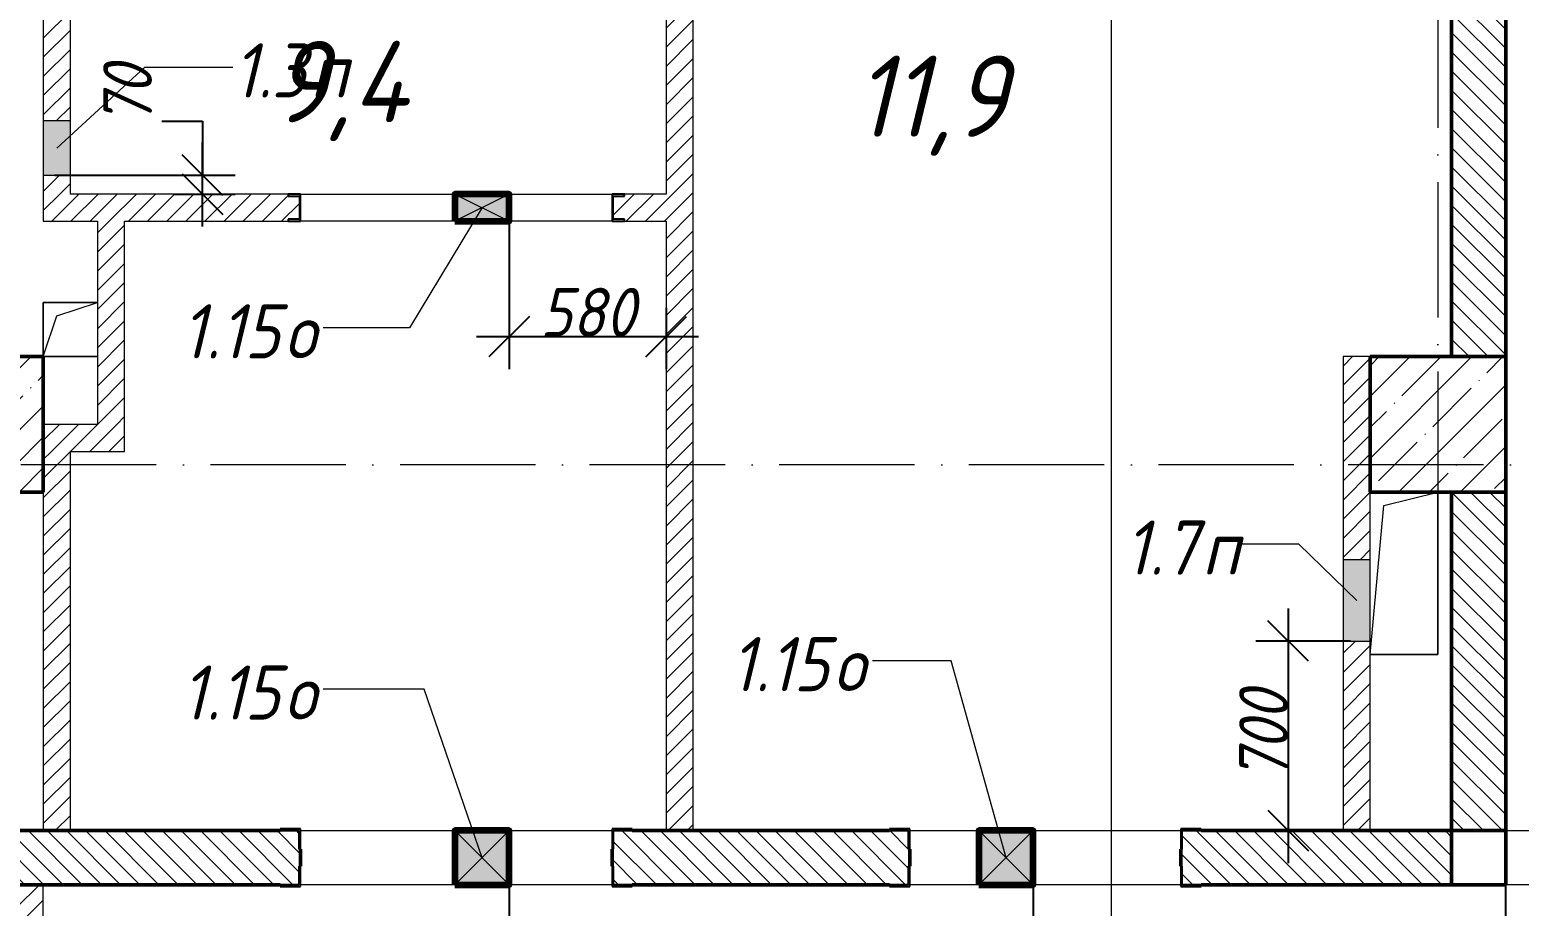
# Model space of a CAD drawing. Header units: millimetres. Extents: x -356862 to 418287, y 0 to 839748.
# Drawn here: x -98565 to -93065, y 469818 to 473054 of the extents above; entities that cross this region are included whole.
import ezdxf

# ---------------------------------------------------------------- set-up
doc = ezdxf.new("R2010")
doc.units = ezdxf.units.MM
doc.linetypes.add('50_200_ШТРИХ_1Т_ш5_п1_п1_', pattern=[700, 500, -100, 0, -100])
for name, color, linetype, lineweight in [('9.7) Заделка 956 шт', 6, 'Continuous', 158), ('A-____-____-DIMS', 7, 'Continuous', 9), ('A-DETL-GENF-OTLN', 7, 'Continuous', 9), ('A-FLOR-____-OTLN', 7, 'Continuous', 9), ('A-GENM-____-MCUT', 7, 'Continuous', 25), ('A-GENM-____-OTLN', 7, 'Continuous', 9), ('A-GENM-____-OTLN-1', 7, 'Continuous', 25), ('A-GLAZ-____-IDEN', 7, 'Continuous', 9), ('A-GLAZ-____-OTLN', 7, 'Continuous', 9), ('A-WALL-____-MCUT-2', 7, 'Continuous', 50), ('A-WALL-____-PATT-1', 7, 'Continuous', 9), ('A-WALL-FNSH-MCUT-1', 7, 'Continuous', 9), ('I-WALL-____-OTLN', 7, 'Continuous', 9), ('S-COLS-____-MCUT', 7, 'Continuous', 50), ('S-COLS-____-OTLN', 7, 'Continuous', 9), ('S-GRID-____-OTLN-1', 7, '50_200_ШТРИХ_1Т_ш5_п1_п1_', 9)]:
    doc.layers.add(name, color=color, linetype=linetype, lineweight=lineweight)
doc.layers.add('A-AREA-IDEN-1', color=7, linetype='Continuous', lineweight=9, true_color=0x000000)
doc.layers.add('G-____-____-SYMB-1', color=9, linetype='Continuous', lineweight=9, true_color=0x808080)
doc.styles.add('ISOCPEUR_I', font='isocpeui.ttf', dxfattribs={"width": 0.9, "height": 2.5})
doc.styles.add('ISOCPEUR_I_10', font='isocpeui.ttf', dxfattribs={"width": 0.9, "height": 180})
doc.styles.add('ISOCPEUR_I_9', font='isocpeui.ttf', dxfattribs={"width": 0.9, "height": 250})
doc.dimstyles.new('ISO-1_8_0_9К_СРЕДНИЙ_Кладочные_3', dxfattribs={"dimscale": 304.8, "dimtxt": 179.276612, "dimasz": 0.492126, "dimexe": 0.393701, "dimexo": 0, "dimgap": 0, "dimtad": 1, "dimdec": 3, "dimrnd": 0.001, "dimdsep": 46, "dimtxsty": 'ISOCPEUR_I_10', "dimblk1": 'OBLIQUE', "dimblk2": 'OBLIQUE', "dimsah": 1, "dimcen": 0.09, "dimdle": 0.393701, "dimazin": 0, "dimtfac": 1, "dimtdec": 4, "dimtix": 1, "dimtmove": 0, "dimatfit": 3, "dimfxl": 1, "dimtvp": 1, "dimtolj": 1, "dimtzin": 0, "dimarcsym": 2})
doc.dimstyles.new('ISO-1_8_0_9К_СРЕДНИЙ_Кладочные_4', dxfattribs={"dimscale": 304.8, "dimtxt": 179.276612, "dimasz": 0.492126, "dimexe": 0.393701, "dimexo": 0, "dimgap": 0, "dimtad": 1, "dimdec": 3, "dimrnd": 0.001, "dimdsep": 46, "dimtxsty": 'ISOCPEUR_I_10', "dimblk1": 'OBLIQUE', "dimblk2": 'OBLIQUE', "dimsah": 1, "dimcen": 0.09, "dimdle": 0.393701, "dimazin": 0, "dimtfac": 1, "dimtdec": 4, "dimtix": 1, "dimtmove": 1, "dimatfit": 3, "dimfxl": 1, "dimtvp": 1, "dimtolj": 1, "dimtzin": 0, "dimarcsym": 2})
pattern_1 = [(135, (-176515.067, 459015.94), (-35.35534, -35.35534), [])]
pattern_2 = [(45, (-176515.067, 459015.94), (-35.35534, 35.35534), [])]

# ---------------------------------------------------------------- blocks, each defined once
blk = doc.blocks.new('BSC_Колонна _Прямоугольная - 500х500-V18-АР1_План отверстий 1 этажа в осях 1-64_А-ГГ')
at = {"layer": 'S-COLS-____-OTLN'}
h = blk.add_hatch(dxfattribs=at)
h.set_pattern_fill('FP_49', color=256, style=0, pattern_type=2)
h.set_pattern_definition([(45, (-77750, -12581.04), (-114.04925, 114.04925), []), (45, (-77635.95, -12581.04), (-114.04925, 114.04925), [201.613, -40.323, 3.353, -36.97])])
h.paths.add_polyline_path([(-250, -250), (250, -250), (250, 250), (-250, 250)], flags=0)
at = {"layer": 'S-COLS-____-MCUT'}
for p, q in [((250, 250), (-250, 250)), ((-250, 250), (-250, -250)), ((250, -250), (250, 250)), ((-250, -250), (250, -250))]:
    blk.add_line(p, q, dxfattribs=at)
blk = doc.blocks.new('BSC_Колонна _Прямоугольная - 500х500-V19-АР1_План отверстий 1 этажа в осях 1-64_А-ГГ')
at = {"layer": 'S-COLS-____-OTLN'}
h = blk.add_hatch(dxfattribs=at)
h.set_pattern_fill('FP_50', color=256, style=0, pattern_type=2)
h.set_pattern_definition([(45, (-83150, -12581.04), (-114.04925, 114.04925), []), (45, (-83035.95, -12581.04), (-114.04925, 114.04925), [201.613, -40.323, 3.353, -36.97])])
h.paths.add_polyline_path([(-250, -250), (250, -250), (250, 250), (-250, 250)], flags=0)
at = {"layer": 'S-COLS-____-MCUT'}
for p, q in [((250, 250), (-250, 250)), ((-250, 250), (-250, -250)), ((250, -250), (250, 250)), ((-250, -250), (250, -250))]:
    blk.add_line(p, q, dxfattribs=at)
blk = doc.blocks.new('154_Стойка_СКБ_Уголок - СМ-2230_200-28216496-АР1_План отверстий 1 этажа в осях 1-64_А-ГГ')
at = {"layer": 'A-GENM-____-MCUT'}
for p, q in [((125, 156), (125, 81)), ((200, 156), (125, 156)), ((131, 81), (131, 150)), ((131, 150), (200, 150)), ((200, 150), (200, 156)), ((125, 81), (131, 81)), ((131, 19), (125, 19)), ((125, 19), (125, -56)), ((131, -50), (131, 19)), ((200, -50), (131, -50)), ((200, -56), (200, -50)), ((125, -56), (200, -56))]:
    blk.add_line(p, q, dxfattribs=at)
blk = doc.blocks.new('154_Стойка_СКБ_Швеллер - СМ-2230_100-28218823-АР1_План отверстий 1 этажа в осях 1-64_А-ГГ')
at = {"layer": 'A-GENM-____-MCUT'}
for p, q in [((171, 50), (125, 50)), ((125, 50), (125, -50)), ((129.5, 42.4), (171, 42.4)), ((129.5, -42.4), (129.5, 42.4)), ((171, 42.4), (171, 50)), ((125, -50), (171, -50)), ((171, -42.4), (129.5, -42.4)), ((171, -50), (171, -42.4))]:
    blk.add_line(p, q, dxfattribs=at)
blk = doc.blocks.new('AR_Отверстие Ниша - Лючок-32403755-АР1_План отверстий 1 этажа в осях 1-64_А-ГГ')
at = {"layer": 'A-GLAZ-____-OTLN'}
blk.add_hatch(color=256, dxfattribs=at).paths.add_polyline_path([(150, -50), (150, 50), (-150, 50), (-150, -50)], flags=0)
for p, q in [((150, 50), (-150, 50)), ((-150, 50), (-150, -50)), ((150, -50), (150, 50)), ((-150, -50), (150, -50))]:
    blk.add_line(p, q, dxfattribs=at)
blk = doc.blocks.new('AR_Отверстие Ниша - Лючок-32403047-АР1_План отверстий 1 этажа в осях 1-64_А-ГГ')
at = {"layer": 'A-GLAZ-____-OTLN'}
blk.add_hatch(color=256, dxfattribs=at).paths.add_polyline_path([(-100, -50), (100, -50), (100, 50), (-100, 50)], flags=0)
for p, q in [((100, 50), (-100, 50)), ((-100, 50), (-100, -50)), ((100, -50), (100, 50)), ((-100, -50), (100, -50))]:
    blk.add_line(p, q, dxfattribs=at)
blk = doc.blocks.new('AR_Отверстие прямоугольное _в плите_ - AR_Отверстие прямоугольное _в плите_-30459234-АР1_План отверстий 1 этажа в осях 1-64_А-ГГ')
at = {"layer": 'A-GENM-____-OTLN'}
for p, q in [((-75, 250), (125, 300)), ((125, -300), (125, 300)), ((-125, -300), (-75, 250)), ((-125, -300), (125, -300))]:
    blk.add_line(p, q, dxfattribs=at)
blk = doc.blocks.new('AR_Отверстие прямоугольное _в плите_ - AR_Отверстие прямоугольное _в плите_-V188-АР1_План отверстий 1 этажа в осях 1-64_А-ГГ')
at = {"layer": 'A-GENM-____-OTLN'}
for p, q in [((100, 100), (-100, 100)), ((-100, 100), (-100, -100)), ((-50, 50), (100, 100)), ((-100, -100), (-50, 50)), ((-100, -100), (100, -100))]:
    blk.add_line(p, q, dxfattribs=at)
blk = doc.blocks.new('BSC_Колонна _Прямоугольная1 - 200х200 _металл_-35201515-АР1_План отверстий 1 этажа в осях 1-64_А-ГГ')
at = {"layer": 'S-COLS-____-MCUT'}
for p, q in [((100, 100), (-100, 100)), ((-100, 100), (-100, -100)), ((100, -100), (100, 100)), ((-100, -100), (100, -100))]:
    blk.add_line(p, q, dxfattribs=at)
blk = doc.blocks.new('AR_Отверстие прямоугольное _в стене__БезПР - AR_Отверстие прямоугольное _в стене__БезПР-36428014-АР1_План отверстий 1 этажа в осях 1-64_А-ГГ')
at = {"layer": 'A-GLAZ-____-OTLN'}
blk.add_hatch(color=256, dxfattribs=at).paths.add_polyline_path([(100, 100), (-100, 100), (-100, -100), (100, -100)], flags=0)
at = {"layer": 'A-DETL-GENF-OTLN'}
for p, q in [((-100, -100), (-100, 100)), ((-100, 100), (100, 100)), ((100, 100), (-100, -100)), ((-100, 100), (100, -100)), ((100, 100), (-100, 100)), ((-100, 100), (-100, -100)), ((100, 100), (100, -100)), ((100, -100), (100, 100)), ((100, -100), (-100, -100)), ((-100, -100), (100, -100))]:
    blk.add_line(p, q, dxfattribs=at)
blk = doc.blocks.new('AR_Отверстие прямоугольное _в стене__БезПР - AR_Отверстие прямоугольное _в стене__БезПР-36427953-АР1_План отверстий 1 этажа в осях 1-64_А-ГГ')
at = {"layer": 'A-GLAZ-____-OTLN'}
blk.add_hatch(color=256, dxfattribs=at).paths.add_polyline_path([(-100, -50), (100, -50), (100, 50), (-100, 50)], flags=0)
at = {"layer": 'A-DETL-GENF-OTLN'}
for p, q in [((-100, -50), (-100, 50)), ((-100, 50), (100, 50)), ((100, 50), (-100, -50)), ((-100, 50), (100, -50)), ((100, 50), (-100, 50)), ((-100, 50), (-100, -50)), ((100, 50), (100, -50)), ((100, -50), (100, 50)), ((100, -50), (-100, -50)), ((-100, -50), (100, -50))]:
    blk.add_line(p, q, dxfattribs=at)
blk = doc.blocks.new('_Oblique')
at = {"color": 0, "linetype": 'ByBlock', "lineweight": -2}
blk.add_line((-0.5, -0.5), (0.5, 0.5), dxfattribs=at)
blk = doc.blocks.new('*D13331')
at = {"layer": 'A-____-____-DIMS', "color": 0, "lineweight": -2, "transparency": 16777216}
for p, q in [((-98077.1, 472715.9), (-97927.1, 472715.9)), ((-97927.1, 472715.9), (-97927.1, 472517)), ((-97927.1, 472327), (-97927.1, 472637)), ((-98472.4, 472517), (-97807.1, 472517)), ((-98033.2, 472447), (-97807.1, 472447))]:
    blk.add_line(p, q, dxfattribs=at)
at = {"layer": 'Defpoints', "color": 0, "transparency": 16777216}
for p in [(-98472.4, 472517), (-97927.1, 472517), (-98033.2, 472447)]:
    blk.add_point(p, dxfattribs=at)
at = {"layer": 'A-____-____-DIMS', "color": 0, "lineweight": -2, "transparency": 16777216, "xscale": 150, "yscale": 150, "zscale": 150}
for p, rotation in [((-97927.1, 472517), 90), ((-97927.1, 472447), 270)]:
    blk.add_blockref('_Oblique', p, dxfattribs=dict(at, rotation=rotation))
at = {"layer": 'A-____-____-DIMS', "color": 0, "transparency": 16777216, "insert": (-98294, 472699.4), "char_height": 180, "width": 273.052, "attachment_point": 1, "rotation": 90, "line_spacing_factor": 1.149209, "style": 'ISOCPEUR_I_10'}
blk.add_mtext('\\A1;70', dxfattribs=at)
blk = doc.blocks.new('*D13334')
at = {"layer": 'A-____-____-DIMS', "color": 0, "lineweight": -2, "transparency": 16777216}
for p, q in [((-93918, 470917), (-93918, 469977)), ((-93688.6, 470797), (-94038, 470797)), ((-93811.9, 470097), (-94038, 470097))]:
    blk.add_line(p, q, dxfattribs=at)
at = {"layer": 'Defpoints', "color": 0, "transparency": 16777216}
for p in [(-93688.6, 470797), (-93918, 470097), (-93811.9, 470097)]:
    blk.add_point(p, dxfattribs=at)
at = {"layer": 'A-____-____-DIMS', "color": 0, "lineweight": -2, "transparency": 16777216, "xscale": 150, "yscale": 150, "zscale": 150}
for p, rotation in [((-93918, 470797), 90), ((-93918, 470097), 270)]:
    blk.add_blockref('_Oblique', p, dxfattribs=dict(at, rotation=rotation))
at = {"layer": 'A-____-____-DIMS', "color": 0, "transparency": 16777216, "insert": (-94009.2, 470447), "char_height": 180, "width": 409.578, "attachment_point": 5, "rotation": 90, "style": 'ISOCPEUR_I_10'}
blk.add_mtext('\\A1;700', dxfattribs=at)
blk = doc.blocks.new('*D13363')
at = {"layer": 'A-____-____-DIMS', "color": 0, "lineweight": -2, "transparency": 16777216}
for p, q in [((-96795.1, 469897), (-96795.1, 469366.7)), ((-94860.1, 469897), (-94860.1, 469366.7)), ((-96915.1, 469486.7), (-94740.1, 469486.7))]:
    blk.add_line(p, q, dxfattribs=at)
at = {"layer": 'Defpoints', "color": 0, "transparency": 16777216}
for p in [(-96795.1, 469897), (-94860.1, 469897), (-94860.1, 469486.7)]:
    blk.add_point(p, dxfattribs=at)
at = {"layer": 'A-____-____-DIMS', "color": 0, "lineweight": -2, "transparency": 16777216, "xscale": 150, "yscale": 150, "zscale": 150, "rotation": 180}
blk.add_blockref('_Oblique', (-96795.1, 469486.7), dxfattribs=at)
at = {"layer": 'A-____-____-DIMS', "color": 0, "lineweight": -2, "transparency": 16777216, "xscale": 150, "yscale": 150, "zscale": 150}
blk.add_blockref('_Oblique', (-94860.1, 469486.7), dxfattribs=at)
at = {"layer": 'A-____-____-DIMS', "color": 0, "transparency": 16777216, "insert": (-95827.6, 469576.7), "char_height": 180, "width": 504.733, "attachment_point": 5, "style": 'ISOCPEUR_I_10'}
blk.add_mtext('\\A1;1935', dxfattribs=at)
blk = doc.blocks.new('*D13364')
at = {"layer": 'A-____-____-DIMS', "color": 0, "lineweight": -2, "transparency": 16777216}
for p, q in [((-93115.1, 470285.7), (-93115.1, 469366.7)), ((-94860.1, 469897), (-94860.1, 469366.7)), ((-94980.1, 469486.7), (-92995.1, 469486.7))]:
    blk.add_line(p, q, dxfattribs=at)
at = {"layer": 'Defpoints', "color": 0, "transparency": 16777216}
for p in [(-93115.1, 470285.7), (-94860.1, 469897), (-93115.1, 469486.7)]:
    blk.add_point(p, dxfattribs=at)
at = {"layer": 'A-____-____-DIMS', "color": 0, "lineweight": -2, "transparency": 16777216, "xscale": 150, "yscale": 150, "zscale": 150, "rotation": 180}
blk.add_blockref('_Oblique', (-94860.1, 469486.7), dxfattribs=at)
at = {"layer": 'A-____-____-DIMS', "color": 0, "lineweight": -2, "transparency": 16777216, "xscale": 150, "yscale": 150, "zscale": 150}
blk.add_blockref('_Oblique', (-93115.1, 469486.7), dxfattribs=at)
at = {"layer": 'A-____-____-DIMS', "color": 0, "transparency": 16777216, "insert": (-93987.6, 469577.8), "char_height": 180, "width": 521.281, "attachment_point": 5, "style": 'ISOCPEUR_I_10'}
blk.add_mtext('\\A1;1745', dxfattribs=at)
blk = doc.blocks.new('*D13365')
at = {"layer": 'A-____-____-DIMS', "color": 0, "lineweight": -2, "transparency": 16777216}
for p, q in [((-96795.1, 472347), (-96795.1, 471800.7)), ((-96215.1, 472026.7), (-96215.1, 471800.7)), ((-96915.1, 471920.7), (-96095.1, 471920.7))]:
    blk.add_line(p, q, dxfattribs=at)
at = {"layer": 'Defpoints', "color": 0, "transparency": 16777216}
for p in [(-96795.1, 472347), (-96215.1, 472026.7), (-96215.1, 471920.7)]:
    blk.add_point(p, dxfattribs=at)
at = {"layer": 'A-____-____-DIMS', "color": 0, "lineweight": -2, "transparency": 16777216, "xscale": 150, "yscale": 150, "zscale": 150, "rotation": 180}
blk.add_blockref('_Oblique', (-96795.1, 471920.7), dxfattribs=at)
at = {"layer": 'A-____-____-DIMS', "color": 0, "lineweight": -2, "transparency": 16777216, "xscale": 150, "yscale": 150, "zscale": 150}
blk.add_blockref('_Oblique', (-96215.1, 471920.7), dxfattribs=at)
at = {"layer": 'A-____-____-DIMS', "color": 0, "transparency": 16777216, "insert": (-96505.1, 472010.7), "char_height": 180, "width": 409.578, "attachment_point": 5, "style": 'ISOCPEUR_I_10'}
blk.add_mtext('\\A1;580', dxfattribs=at)

msp = doc.modelspace()

# ---------------------------------------------------------------- hatches: boundary and pattern name
at = {"layer": 'A-WALL-____-PATT-1'}
h = msp.add_hatch(dxfattribs=at)
h.set_pattern_fill('FP_6', color=256, style=0, pattern_type=2)
h.set_pattern_definition(pattern_1)
h.paths.add_polyline_path([(-93115.0675, 471846.983), (-93115.0675, 475096.983), (-93315.0675, 475096.983), (-93315.0675, 471846.983)], flags=0)
h = msp.add_hatch(dxfattribs=at)
h.set_pattern_fill('FP_5', color=256, style=0, pattern_type=2)
h.set_pattern_definition(pattern_2)
h.paths.add_polyline_path([(-98515.0675, 472446.983), (-98415.0675, 472446.983), (-98415.0675, 472516.983), (-98515.0675, 472516.983)], flags=0)
h.paths.add_polyline_path([(-98515.0675, 472716.983), (-98415.0675, 472716.983), (-98415.0675, 474746.983), (-98515.0675, 474746.983), (-98515.0675, 473510.3309)], flags=0)
h = msp.add_hatch(dxfattribs=at)
h.set_pattern_fill('FP_5', color=256, style=0, pattern_type=2)
h.set_pattern_definition(pattern_2)
h.paths.add_polyline_path([(-96115.0675, 470096.983), (-96115.0675, 474746.983), (-96215.0675, 474746.983), (-96215.0675, 470096.983)], flags=0)
h = msp.add_hatch(dxfattribs=at)
h.set_pattern_fill('FP_5', color=256, style=0, pattern_type=2)
h.set_pattern_definition(pattern_2)
h.paths.add_polyline_path([(-96215.0675, 472346.983), (-96215.0675, 472446.983), (-96369.0675, 472446.983), (-96369.0675, 472439.383), (-96410.5675, 472439.383), (-96410.5675, 472354.583), (-96369.0675, 472354.583), (-96369.0675, 472346.983)], flags=0)
h.paths.add_polyline_path([(-98215.0675, 472346.983), (-97611.0675, 472346.983), (-97611.0675, 472354.583), (-97569.5675, 472354.583), (-97569.5675, 472439.383), (-97611.0675, 472439.906), (-97611.0675, 472446.983), (-98515.0675, 472446.983), (-98515.0675, 472346.983), (-98315.0675, 472346.983)], flags=0)
h = msp.add_hatch(dxfattribs=at)
h.set_pattern_fill('FP_5', color=256, style=0, pattern_type=2)
h.set_pattern_definition(pattern_2)
h.paths.add_polyline_path([(-98215.0675, 471596.983), (-98215.0675, 472346.983), (-98315.0675, 472346.983), (-98315.0675, 471596.983)], flags=0)
h = msp.add_hatch(dxfattribs=at)
h.set_pattern_fill('FP_5', color=256, style=0, pattern_type=2)
h.set_pattern_definition(pattern_2)
h.paths.add_polyline_path([(-93715.0675, 470096.983), (-93615.0675, 470096.983), (-93615.0675, 470796.983), (-93715.0675, 470796.983)], flags=0)
h.paths.add_polyline_path([(-93715.0675, 471096.983), (-93615.0675, 471096.983), (-93615.0675, 471846.983), (-93715.0675, 471846.983), (-93715.0675, 471346.983)], flags=0)
h = msp.add_hatch(dxfattribs=at)
h.set_pattern_fill('FP_5', color=256, style=0, pattern_type=2)
h.set_pattern_definition(pattern_2)
h.paths.add_polyline_path([(-98415.0675, 471496.983), (-98215.0675, 471496.983), (-98215.0675, 471596.983), (-98515.0675, 471596.983), (-98515.0675, 471496.983)], flags=0)
h = msp.add_hatch(dxfattribs=at)
h.set_pattern_fill('FP_5', color=256, style=0, pattern_type=2)
h.set_pattern_definition(pattern_2)
h.paths.add_polyline_path([(-98415.0675, 470096.983), (-98415.0675, 471496.983), (-98515.0675, 471496.983), (-98515.0675, 470096.983)], flags=0)
h = msp.add_hatch(dxfattribs=at)
h.set_pattern_fill('FP_6', color=256, style=0, pattern_type=2)
h.set_pattern_definition(pattern_1)
h.paths.add_polyline_path([(-93115.0675, 470096.983), (-93115.0675, 471346.983), (-93315.0675, 471346.983), (-93315.0675, 470096.983)], flags=0)
h = msp.add_hatch(dxfattribs=at)
h.set_pattern_fill('FP_6', color=256, style=0, pattern_type=2)
h.set_pattern_definition(pattern_1)
h.paths.add_polyline_path([(-94240.0675, 469896.983), (-93315.0675, 469896.983), (-93315.0675, 470096.983), (-94309.0675, 470096.983), (-94309.0675, 470027.983), (-94315.0675, 470027.983), (-94315.0675, 469965.983), (-94309.0675, 469965.983), (-94309.0675, 469896.983)], flags=0)
h.paths.add_polyline_path([(-95390.0675, 469896.983), (-95321.0675, 469896.983), (-95321.0675, 469965.983), (-95315.0675, 469965.983), (-95315.0675, 470027.983), (-95321.0675, 470027.983), (-95321.0675, 470096.983), (-96409.0675, 470096.983), (-96409.0675, 470027.983), (-96415.0675, 470027.983), (-96415.0675, 469965.983), (-96409.0675, 469965.983), (-96409.0675, 469896.983), (-96340.0675, 469896.983)], flags=0)
h.paths.add_polyline_path([(-98761.5889, 469896.983), (-97571.0675, 469896.983), (-97571.0675, 469965.983), (-97565.0675, 469965.983), (-97565.0675, 470027.983), (-97571.0675, 470027.983), (-97571.0675, 470096.983), (-98915.0675, 470096.983), (-98915.0675, 469896.983)], flags=0)
h = msp.add_hatch(dxfattribs=at)
h.set_pattern_fill('FP_5', color=256, style=0, pattern_type=2)
h.set_pattern_definition(pattern_2)
h.paths.add_polyline_path([(-98615.0675, 468496.983), (-98515.0675, 468496.983), (-98515.0675, 468546.983), (-98518.0675, 468546.983), (-98518.0675, 468593.983), (-98612.0675, 468593.983), (-98612.0675, 468546.983), (-98615.0675, 468546.983)], flags=0)
h.paths.add_polyline_path([(-98615.0675, 468996.983), (-98515.0675, 468996.983), (-98515.0675, 469896.983), (-98615.0675, 469896.983)], flags=0)

# ---------------------------------------------------------------- linework, layer by layer
at = {"layer": '9.7) Заделка 956 шт'}
for points in [[(-96995.0675, 472346.983), (-96795.0675, 472346.983), (-96795.0675, 472446.983), (-96995.0675, 472446.983)], [(-96995.0675, 469896.983), (-96795.0675, 469896.983), (-96795.0675, 470096.983), (-96995.0675, 470096.983)], [(-95060.0675, 469896.983), (-94860.0675, 469896.983), (-94860.0675, 470096.983), (-95060.0675, 470096.983)]]:
    msp.add_lwpolyline(points, close=True, dxfattribs=at)
at = {"layer": 'A-FLOR-____-OTLN'}
for p, q in [((-98515.0675, 472046.983), (-98315.0675, 472046.983)), ((-98515.0675, 471846.983), (-98515.0675, 472046.983)), ((-98315.0675, 471846.983), (-98515.0675, 471846.983)), ((-93365.0675, 471346.983), (-93365.0675, 470746.983)), ((-93365.0675, 470746.983), (-93615.0675, 470746.983))]:
    msp.add_line(p, q, dxfattribs=at)
at = {"layer": 'A-GLAZ-____-IDEN'}
for p, q in [((-98465.0675, 472616.983), (-98140.0463, 472916.0168)), ((-98140.0463, 472916.0168), (-97815.0252, 472916.0168)), ((-96895.0675, 472396.983), (-97163.058, 471952.7284)), ((-97163.058, 471952.7284), (-97481.4666, 471952.7284)), ((-93879.2959, 471154.3504), (-94093.5243, 471154.3504)), ((-93665.0675, 470946.983), (-93879.2959, 471154.3504)), ((-95162.1649, 470723.983), (-95453.6704, 470723.983)), ((-94960.0675, 469996.983), (-95162.1649, 470723.983)), ((-97108.863, 470619.08), (-97481.4666, 470619.08)), ((-96895.0675, 469996.983), (-97108.863, 470619.08))]:
    msp.add_line(p, q, dxfattribs=at)
at = {"layer": 'A-WALL-____-MCUT-2'}
for p, q in [((-93315.0675, 475096.983), (-93315.0675, 471846.983)), ((-93115.0675, 471846.983), (-93115.0675, 475096.983)), ((-93315.0675, 471346.983), (-93315.0675, 470096.983)), ((-93115.0675, 470096.983), (-93115.0675, 471346.983)), ((-97640.0675, 470096.983), (-98915.0675, 470096.983)), ((-95390.0675, 470096.983), (-96340.0675, 470096.983)), ((-93315.0675, 470096.983), (-94240.0675, 470096.983)), ((-97565.0675, 469965.983), (-97565.0675, 470027.983)), ((-96415.0675, 470027.983), (-96415.0675, 469965.983)), ((-95315.0675, 469965.983), (-95315.0675, 470027.983)), ((-94315.0675, 470027.983), (-94315.0675, 469965.983)), ((-98915.0675, 469896.983), (-97640.0675, 469896.983)), ((-96340.0675, 469896.983), (-95390.0675, 469896.983)), ((-94240.0675, 469896.983), (-93315.0675, 469896.983))]:
    msp.add_line(p, q, dxfattribs=at)
at = {"layer": 'A-WALL-FNSH-MCUT-1'}
for p, q in [((-98515.0675, 474846.983), (-98515.0675, 472716.983)), ((-98415.0675, 472716.983), (-98415.0675, 474746.983)), ((-96215.0675, 474746.983), (-96215.0675, 472446.983)), ((-96115.0675, 470096.983), (-96115.0675, 474746.983)), ((-98515.0675, 472516.983), (-98515.0675, 472346.983)), ((-98415.0675, 472446.983), (-98415.0675, 472516.983)), ((-97611.0675, 472446.983), (-98415.0675, 472446.983)), ((-96215.0675, 472446.983), (-96369.0675, 472446.983)), ((-98515.0675, 472346.983), (-98315.0675, 472346.983)), ((-98315.0675, 472346.983), (-98315.0675, 471596.983)), ((-98215.0675, 472346.983), (-97611.0675, 472346.983)), ((-98215.0675, 471496.983), (-98215.0675, 472346.983)), ((-96369.0675, 472346.983), (-96215.0675, 472346.983)), ((-96215.0675, 472346.983), (-96215.0675, 470096.983)), ((-93715.0675, 471846.983), (-93715.0675, 471096.983)), ((-93615.0675, 471846.983), (-93715.0675, 471846.983)), ((-98315.0675, 471596.983), (-98515.0675, 471596.983)), ((-98415.0675, 470096.983), (-98415.0675, 471496.983)), ((-98415.0675, 471496.983), (-98215.0675, 471496.983)), ((-98515.0675, 471346.983), (-98515.0675, 470096.983)), ((-93615.0675, 471096.983), (-93615.0675, 471346.983)), ((-93715.0675, 470796.983), (-93715.0675, 470096.983)), ((-93615.0675, 470096.983), (-93615.0675, 470796.983)), ((-98515.0675, 468996.983), (-98515.0675, 469896.983))]:
    msp.add_line(p, q, dxfattribs=at)
at = {"layer": 'G-____-____-SYMB-1'}
msp.add_line((-94572.0697, 504422.2671), (-94572.0697, 454227.4831), dxfattribs=at)
at = {"layer": 'I-WALL-____-OTLN'}
for p, q in [((-97565.0675, 472446.983), (-96995.0675, 472446.983)), ((-96795.0675, 472446.983), (-96415.0675, 472446.983)), ((-96995.0675, 472346.983), (-97565.0675, 472346.983)), ((-96415.0675, 472346.983), (-96795.0675, 472346.983)), ((-97565.0675, 470096.983), (-96995.0675, 470096.983)), ((-96795.0675, 470096.983), (-96415.0675, 470096.983)), ((-95315.0675, 470096.983), (-95060.0675, 470096.983)), ((-94860.0675, 470096.983), (-94315.0675, 470096.983)), ((-93115.0675, 470096.983), (-88315.0675, 470096.983)), ((-96995.0675, 469896.983), (-97565.0675, 469896.983)), ((-96415.0675, 469896.983), (-96795.0675, 469896.983)), ((-95060.0675, 469896.983), (-95315.0675, 469896.983)), ((-94315.0675, 469896.983), (-94860.0675, 469896.983)), ((-88315.0675, 469896.983), (-93115.0675, 469896.983))]:
    msp.add_line(p, q, dxfattribs=at)
at = {"layer": 'S-GRID-____-OTLN-1'}
for p, q in [((-93365.0675, 508896.9006), (-93365.0675, 470838.6753)), ((-86196.2802, 471446.983), (-109188.297, 471446.983))]:
    msp.add_line(p, q, dxfattribs=at)

# ---------------------------------------------------------------- block references
at = {"layer": 'A-GENM-____-OTLN'}
for name, p in [('AR_Отверстие прямоугольное _в плите_ - AR_Отверстие прямоугольное _в плите_-V188-АР1_План отверстий 1 этажа в осях 1-64_А-ГГ', (-98415.0675, 471946.983)), ('AR_Отверстие прямоугольное _в плите_ - AR_Отверстие прямоугольное _в плите_-30459234-АР1_План отверстий 1 этажа в осях 1-64_А-ГГ', (-93490.0675, 471046.983))]:
    msp.add_blockref(name, p, dxfattribs=at)
at = {"layer": 'A-GENM-____-OTLN-1', "rotation": 180}
for name, p in [('154_Стойка_СКБ_Швеллер - СМ-2230_100-28218823-АР1_План отверстий 1 этажа в осях 1-64_А-ГГ', (-97440.0675, 472396.983)), ('154_Стойка_СКБ_Уголок - СМ-2230_200-28216496-АР1_План отверстий 1 этажа в осях 1-64_А-ГГ', (-97440.0675, 470046.983)), ('154_Стойка_СКБ_Уголок - СМ-2230_200-28216496-АР1_План отверстий 1 этажа в осях 1-64_А-ГГ', (-95190.0675, 470046.983))]:
    msp.add_blockref(name, p, dxfattribs=at)
at = {"layer": 'A-GENM-____-OTLN-1'}
for name, p in [('154_Стойка_СКБ_Швеллер - СМ-2230_100-28218823-АР1_План отверстий 1 этажа в осях 1-64_А-ГГ', (-96540.0675, 472396.983)), ('154_Стойка_СКБ_Уголок - СМ-2230_200-28216496-АР1_План отверстий 1 этажа в осях 1-64_А-ГГ', (-96540.0675, 469946.983)), ('154_Стойка_СКБ_Уголок - СМ-2230_200-28216496-АР1_План отверстий 1 этажа в осях 1-64_А-ГГ', (-94440.0675, 469946.983))]:
    msp.add_blockref(name, p, dxfattribs=at)
at = {"layer": 'A-GLAZ-____-OTLN'}
for name, p, rotation in [('AR_Отверстие Ниша - Лючок-32403047-АР1_План отверстий 1 этажа в осях 1-64_А-ГГ', (-98465.0675, 472616.983), 89.9999999999999), ('AR_Отверстие Ниша - Лючок-32403755-АР1_План отверстий 1 этажа в осях 1-64_А-ГГ', (-93665.0675, 470946.983), 270), ('AR_Отверстие прямоугольное _в стене__БезПР - AR_Отверстие прямоугольное _в стене__БезПР-36428014-АР1_План отверстий 1 этажа в осях 1-64_А-ГГ', (-96895.0675, 469996.983), 180), ('AR_Отверстие прямоугольное _в стене__БезПР - AR_Отверстие прямоугольное _в стене__БезПР-36428014-АР1_План отверстий 1 этажа в осях 1-64_А-ГГ', (-94960.0675, 469996.983), 180)]:
    msp.add_blockref(name, p, dxfattribs=dict(at, rotation=rotation))
msp.add_blockref('AR_Отверстие прямоугольное _в стене__БезПР - AR_Отверстие прямоугольное _в стене__БезПР-36427953-АР1_План отверстий 1 этажа в осях 1-64_А-ГГ', (-96895.0675, 472396.983), dxfattribs=at)
at = {"layer": 'S-COLS-____-OTLN'}
for name, p in [('BSC_Колонна _Прямоугольная - 500х500-V18-АР1_План отверстий 1 этажа в осях 1-64_А-ГГ', (-98765.0675, 471596.983)), ('BSC_Колонна _Прямоугольная - 500х500-V19-АР1_План отверстий 1 этажа в осях 1-64_А-ГГ', (-93365.0675, 471596.983))]:
    msp.add_blockref(name, p, dxfattribs=at)
at = {"layer": 'S-COLS-____-OTLN', "rotation": 180}
msp.add_blockref('BSC_Колонна _Прямоугольная1 - 200х200 _металл_-35201515-АР1_План отверстий 1 этажа в осях 1-64_А-ГГ', (-93215.0675, 469996.983), dxfattribs=at)

# ---------------------------------------------------------------- texts
at = {"layer": 'A-AREA-IDEN-1', "char_height": 300, "attachment_point": 8, "line_spacing_factor": 1.139951, "style": 'ISOCPEUR_I'}
for s, insert, width in [('\\pxqc,t8.46667,16.93333,25.4,33.86667,42.33333,50.8,59.26667,67.73333,76.2,84.66667,93.13333,101.6,110.06667,118.53333,127,135.46667,143.93333,152.4,160.86667,169.33333,177.8,186.26667,194.73333,203.2,211.66667,220.13333,228.6,237.06667,245.53333,254,262.46667,270.93333;{9,4}', (-97417.9889, 472642.3832), 582), ('\\pxqc,t8.46667,16.93333,25.4,33.86667,42.33333,50.8,59.26667,67.73333,76.2,84.66667,93.13333,101.6,110.06667,118.53333,127,135.46667,143.93333,152.4,160.86667,169.33333,177.8,186.26667,194.73333,203.2,211.66667,220.13333,228.6,237.06667,245.53333,254,262.46667,270.93333;{11,9}', (-95237.8127, 472588.4413), 648)]:
    msp.add_mtext(s, dxfattribs=dict(at, insert=insert, width=width))
at = {"layer": 'A-GLAZ-____-IDEN', "char_height": 200, "attachment_point": 1, "style": 'ISOCPEUR_I_9'}
for s, insert, width in [('1.3', (-97815.0252, 473003.6314), 346.329), ('\\fISOCPEUR|b0|i1|c204|p34|;\\W.9;п', (-97529.2752, 473003.6314), 158.734125), ('1.15', (-98005.8252, 472040.343), 461.772), ('\\fISOCPEUR|b0|i1|c204|p34|;\\W.9;о', (-97624.8252, 472040.343), 158.734125), ('1.7', (-94522.482, 471241.965), 346.329), ('\\fISOCPEUR|b0|i1|c204|p34|;\\W.9;п', (-94236.732, 471241.965), 158.734125), ('1.15', (-95978.029, 470811.5975), 461.772), ('\\fISOCPEUR|b0|i1|c204|p34|;\\W.9;о', (-95597.029, 470811.5975), 158.734125), ('1.15', (-98005.8252, 470706.6945), 461.772), ('\\fISOCPEUR|b0|i1|c204|p34|;\\W.9;о', (-97624.8252, 470706.6945), 158.734125)]:
    msp.add_mtext(s, dxfattribs=dict(at, insert=insert, width=width))

# ---------------------------------------------------------------- dimensions: what is measured, and where the dimension line sits
at = {"layer": 'A-____-____-DIMS'}
dim = msp.add_linear_dim(base=(-97927.1241, 472516.983), p1=(-98033.1901, 472446.983), p2=(-98472.3713, 472516.983), angle=90, dimstyle='ISO-1_8_0_9К_СРЕДНИЙ_Кладочные_4', override={"dimpost": '<>', "dimfxl": 444.724802}, dxfattribs=at)
dim.commit()
dim.dimension.update_dxf_attribs({"geometry": '*D13331', "text_midpoint": (-98042.2861, 472715.9101), "dimtype": 160, "text_rotation": 90})
for base, p1, p2, override, picture, middle in [((-96215.0675, 471920.6786), (-96795.0675, 472346.983), (-96215.0675, 472026.7446), {"dimpost": '<>', "dimfxl": 662.534993}, '*D13365', (-96505.0675, 472010.6786)), ((-93115.0675, 469486.6697), (-94860.0675, 469896.983), (-93115.0675, 470285.7348), {"dimpost": '<>', "dimfxl": 1787.778793}, '*D13364', (-93987.5675, 469577.8288)), ((-94860.0675, 469486.6697), (-96795.0675, 469896.983), (-94860.0675, 469896.983), {"dimpost": '<>', "dimfxl": 1935}, '*D13363', (-95827.5675, 469576.6697))]:
    dim = msp.add_linear_dim(base=base, p1=p1, p2=p2, dimstyle='ISO-1_8_0_9К_СРЕДНИЙ_Кладочные_3', override=override, dxfattribs=at)
    dim.commit()
    dim.dimension.update_dxf_attribs({"geometry": picture, "text_midpoint": middle})
dim = msp.add_linear_dim(base=(-93918.0127, 470096.983), p1=(-93688.5794, 470796.983), p2=(-93811.9467, 470096.983), angle=90, dimstyle='ISO-1_8_0_9К_СРЕДНИЙ_Кладочные_3', override={"dimpost": '<>', "dimfxl": 710.787931}, dxfattribs=at)
dim.commit()
dim.dimension.update_dxf_attribs({"geometry": '*D13334', "text_midpoint": (-94009.1718, 470446.983)})

doc.saveas('drawing.dxf')
